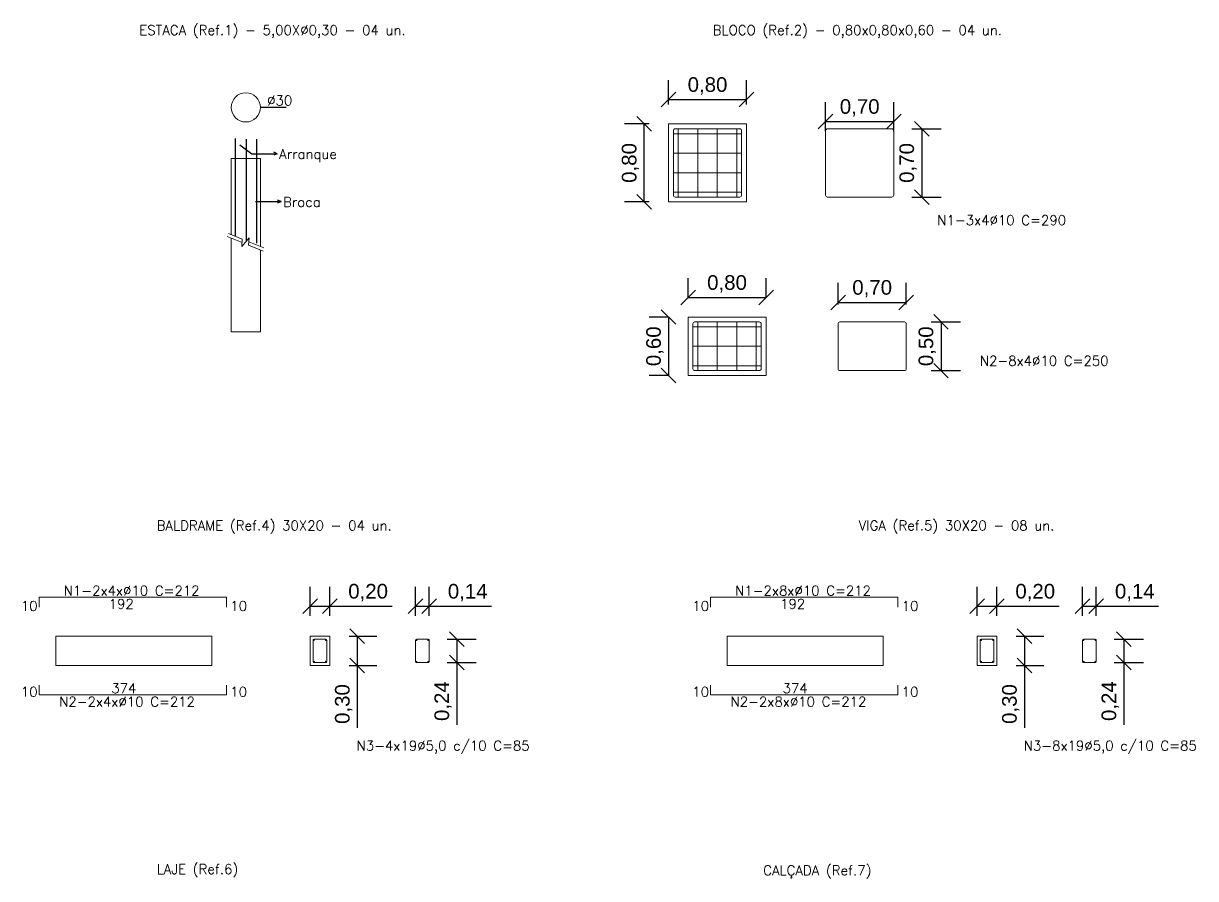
# Model space of a CAD drawing. Extents: x 0 to 7472, y -3979 to 0.
# Drawn here: x 7340.8 to 7352.82, y -3948.49 to -3939.72 of the extents above; entities that cross this region are included whole.
import ezdxf

# ---------------------------------------------------------------- set-up
doc = ezdxf.new("R2010")
doc.units = 0
doc.layers.get('Defpoints').update_dxf_attribs({"linetype": 'CONTINUOUS'})
doc.layers.add('035', color=5, linetype='CONTINUOUS')
doc.layers.add('Arquitetônico - Cotas', color=1, linetype='CONTINUOUS')
for name, color, linetype, lineweight in [('Arquitetônico - Alvenaria Alta', 251, 'CONTINUOUS', 13), ('Arquitetônico - Esquadrias', 1, 'CONTINUOUS', 9), ('Arquitetônico - Textos', 4, 'CONTINUOUS', 5), ('Estrutural - Fundações', 6, 'CONTINUOUS', 30)]:
    doc.layers.add(name, color=color, linetype=linetype, lineweight=lineweight)
doc.styles.add('ROMANS', font='romans.shx', dxfattribs={"height": 0.3})
doc.styles.get("Standard").update_dxf_attribs({"font": 'arial.ttf', "height": 0.15})
doc.dimstyles.get("Standard").update_dxf_attribs({"dimtxt": 0.1, "dimasz": 0.15, "dimexe": 0.2, "dimexo": 0.2, "dimgap": 0.05, "dimtad": 1, "dimzin": 0, "dimtxsty": 'STANDARD', "dimblk": 'OBLIQUE', "dimcen": 0.5, "dimclrd": 256, "dimclre": 256, "dimclrt": 256, "dimadec": 0, "dimazin": 0, "dimtfac": 1, "dimtmove": 0, "dimatfit": 3, "dimfxl": 1, "dimtolj": 1, "dimtzin": 0, "dimlwd": -1, "dimarcsym": 0})

# ---------------------------------------------------------------- blocks, each defined once
blk = doc.blocks.new('_Oblique')
at = {"layer": 'Arquitetônico - Esquadrias', "color": 0, "lineweight": -2}
blk.add_line((-0.5, -0.5), (0.5, 0.5), dxfattribs=at)
blk = doc.blocks.new('*D196')
at = {"layer": 'Arquitetônico - Cotas', "lineweight": -2, "transparency": 16777216}
for p, q in [((7347.618, -3942.535), (7347.618, -3942.335)), ((7348.418, -3942.535), (7348.418, -3942.335))]:
    blk.add_line(p, q, dxfattribs=at)
at = {"layer": 'Arquitetônico - Cotas', "transparency": 16777216}
blk.add_line((7347.618, -3942.535), (7348.418, -3942.535), dxfattribs=at)
at = {"layer": 'Defpoints', "color": 0, "linetype": 'Continuous', "lineweight": -2, "transparency": 16777216}
for p in [(7348.418, -3942.535), (7347.618, -3942.735), (7348.418, -3942.735)]:
    blk.add_point(p, dxfattribs=at)
at = {"layer": 'Arquitetônico - Cotas', "linetype": 'Continuous', "transparency": 16777216, "xscale": 0.15, "yscale": 0.15, "zscale": 0.15, "rotation": 180}
blk.add_blockref('_Oblique', (7347.618, -3942.535), dxfattribs=at)
at = {"layer": 'Arquitetônico - Cotas', "linetype": 'Continuous', "transparency": 16777216, "xscale": 0.15, "yscale": 0.15, "zscale": 0.15}
blk.add_blockref('_Oblique', (7348.418, -3942.535), dxfattribs=at)
at = {"layer": 'Arquitetônico - Cotas', "linetype": 'Continuous', "transparency": 16777216, "insert": (7348.018, -3942.395), "char_height": 0.15, "attachment_point": 5}
blk.add_mtext('\\A1;0,80', dxfattribs=at)
blk = doc.blocks.new('*D197')
at = {"layer": 'Arquitetônico - Cotas', "lineweight": -2, "transparency": 16777216}
for p, q in [((7347.418, -3942.735), (7347.218, -3942.735)), ((7347.418, -3943.335), (7347.218, -3943.335))]:
    blk.add_line(p, q, dxfattribs=at)
at = {"layer": 'Arquitetônico - Cotas', "transparency": 16777216}
blk.add_line((7347.418, -3942.735), (7347.418, -3943.335), dxfattribs=at)
at = {"layer": 'Defpoints', "color": 0, "linetype": 'Continuous', "lineweight": -2, "transparency": 16777216}
for p in [(7347.618, -3942.735), (7347.418, -3943.335), (7347.618, -3943.335)]:
    blk.add_point(p, dxfattribs=at)
at = {"layer": 'Arquitetônico - Cotas', "linetype": 'Continuous', "transparency": 16777216, "xscale": 0.15, "yscale": 0.15, "zscale": 0.15}
for p, rotation in [((7347.418, -3942.735), 90), ((7347.418, -3943.335), 270)]:
    blk.add_blockref('_Oblique', p, dxfattribs=dict(at, rotation=rotation))
at = {"layer": 'Arquitetônico - Cotas', "linetype": 'Continuous', "transparency": 16777216, "insert": (7347.278, -3943.035), "char_height": 0.15, "attachment_point": 5, "rotation": 90}
blk.add_mtext('\\A1;0,60', dxfattribs=at)
blk = doc.blocks.new('*D198')
at = {"layer": 'Arquitetônico - Cotas', "lineweight": -2, "transparency": 16777216}
for p, q in [((7349.028, -3940.83), (7349.028, -3940.53)), ((7349.728, -3940.83), (7349.728, -3940.53))]:
    blk.add_line(p, q, dxfattribs=at)
at = {"layer": 'Arquitetônico - Cotas', "transparency": 16777216}
blk.add_line((7349.028, -3940.73), (7349.728, -3940.73), dxfattribs=at)
at = {"layer": 'Defpoints', "color": 0, "linetype": 'Continuous', "lineweight": -2, "transparency": 16777216}
for p in [(7349.728, -3940.73), (7349.028, -3941.055), (7349.728, -3941.055)]:
    blk.add_point(p, dxfattribs=at)
at = {"layer": 'Arquitetônico - Cotas', "linetype": 'Continuous', "transparency": 16777216, "xscale": 0.15, "yscale": 0.15, "zscale": 0.15, "rotation": 180}
blk.add_blockref('_Oblique', (7349.028, -3940.73), dxfattribs=at)
at = {"layer": 'Arquitetônico - Cotas', "linetype": 'Continuous', "transparency": 16777216, "xscale": 0.15, "yscale": 0.15, "zscale": 0.15}
blk.add_blockref('_Oblique', (7349.728, -3940.73), dxfattribs=at)
at = {"layer": 'Arquitetônico - Cotas', "linetype": 'Continuous', "transparency": 16777216, "insert": (7349.378, -3940.59), "char_height": 0.15, "attachment_point": 5}
blk.add_mtext('\\A1;0,70', dxfattribs=at)
blk = doc.blocks.new('*D199')
at = {"layer": 'Arquitetônico - Cotas', "lineweight": -2, "transparency": 16777216}
for p, q in [((7349.914, -3940.805), (7350.214, -3940.805)), ((7349.914, -3941.505), (7350.214, -3941.505))]:
    blk.add_line(p, q, dxfattribs=at)
at = {"layer": 'Arquitetônico - Cotas', "transparency": 16777216}
blk.add_line((7350.014, -3940.805), (7350.014, -3941.505), dxfattribs=at)
at = {"layer": 'Defpoints', "color": 0, "linetype": 'Continuous', "lineweight": -2, "transparency": 16777216}
for p in [(7349.678, -3940.805), (7349.678, -3941.505), (7350.014, -3941.505)]:
    blk.add_point(p, dxfattribs=at)
at = {"layer": 'Arquitetônico - Cotas', "linetype": 'Continuous', "transparency": 16777216, "xscale": 0.15, "yscale": 0.15, "zscale": 0.15}
for p, rotation in [((7350.014, -3940.805), 90), ((7350.014, -3941.505), 270)]:
    blk.add_blockref('_Oblique', p, dxfattribs=dict(at, rotation=rotation))
at = {"layer": 'Arquitetônico - Cotas', "linetype": 'Continuous', "transparency": 16777216, "insert": (7349.874, -3941.155), "char_height": 0.15, "attachment_point": 5, "rotation": 90}
blk.add_mtext('\\A1;0,70', dxfattribs=at)
blk = doc.blocks.new('*D200')
at = {"layer": 'Arquitetônico - Cotas', "lineweight": -2, "transparency": 16777216}
for p, q in [((7349.156, -3942.605), (7349.156, -3942.385)), ((7349.856, -3942.605), (7349.856, -3942.385))]:
    blk.add_line(p, q, dxfattribs=at)
at = {"layer": 'Arquitetônico - Cotas', "transparency": 16777216}
blk.add_line((7349.156, -3942.585), (7349.856, -3942.585), dxfattribs=at)
at = {"layer": 'Defpoints', "color": 0, "linetype": 'Continuous', "lineweight": -2, "transparency": 16777216}
for p in [(7349.856, -3942.585), (7349.156, -3942.805), (7349.856, -3942.805)]:
    blk.add_point(p, dxfattribs=at)
at = {"layer": 'Arquitetônico - Cotas', "linetype": 'Continuous', "transparency": 16777216, "xscale": 0.15, "yscale": 0.15, "zscale": 0.15, "rotation": 180}
blk.add_blockref('_Oblique', (7349.156, -3942.585), dxfattribs=at)
at = {"layer": 'Arquitetônico - Cotas', "linetype": 'Continuous', "transparency": 16777216, "xscale": 0.15, "yscale": 0.15, "zscale": 0.15}
blk.add_blockref('_Oblique', (7349.856, -3942.585), dxfattribs=at)
at = {"layer": 'Arquitetônico - Cotas', "linetype": 'Continuous', "transparency": 16777216, "insert": (7349.506, -3942.445), "char_height": 0.15, "attachment_point": 5}
blk.add_mtext('\\A1;0,70', dxfattribs=at)
blk = doc.blocks.new('*D201')
at = {"layer": 'Arquitetônico - Cotas', "lineweight": -2, "transparency": 16777216}
for p, q in [((7350.112, -3942.785), (7350.412, -3942.785)), ((7350.112, -3943.285), (7350.412, -3943.285))]:
    blk.add_line(p, q, dxfattribs=at)
at = {"layer": 'Arquitetônico - Cotas', "transparency": 16777216}
blk.add_line((7350.212, -3942.785), (7350.212, -3943.285), dxfattribs=at)
at = {"layer": 'Defpoints', "color": 0, "linetype": 'Continuous', "lineweight": -2, "transparency": 16777216}
for p in [(7349.741, -3942.785), (7349.754, -3943.285), (7350.212, -3943.285)]:
    blk.add_point(p, dxfattribs=at)
at = {"layer": 'Arquitetônico - Cotas', "linetype": 'Continuous', "transparency": 16777216, "xscale": 0.15, "yscale": 0.15, "zscale": 0.15}
for p, rotation in [((7350.212, -3942.785), 90), ((7350.212, -3943.285), 270)]:
    blk.add_blockref('_Oblique', p, dxfattribs=dict(at, rotation=rotation))
at = {"layer": 'Arquitetônico - Cotas', "linetype": 'Continuous', "transparency": 16777216, "insert": (7350.071, -3943.035), "char_height": 0.15, "attachment_point": 5, "rotation": 90}
blk.add_mtext('\\A1;0,50', dxfattribs=at)
blk = doc.blocks.new('*D223')
at = {"layer": 'Arquitetônico - Cotas', "lineweight": -2, "transparency": 16777216}
for p, q in [((7347.218, -3940.755), (7346.968, -3940.755)), ((7347.218, -3941.555), (7346.968, -3941.555))]:
    blk.add_line(p, q, dxfattribs=at)
at = {"layer": 'Arquitetônico - Cotas', "transparency": 16777216}
blk.add_line((7347.168, -3941.555), (7347.168, -3940.755), dxfattribs=at)
at = {"layer": 'Defpoints', "color": 0, "lineweight": -2, "transparency": 16777216}
for p in [(7347.168, -3940.755), (7347.418, -3940.755), (7347.418, -3941.555)]:
    blk.add_point(p, dxfattribs=at)
at = {"layer": 'Arquitetônico - Cotas', "transparency": 16777216, "xscale": 0.15, "yscale": 0.15, "zscale": 0.15}
for p, rotation in [((7347.168, -3940.755), 90), ((7347.168, -3941.555), 270)]:
    blk.add_blockref('_Oblique', p, dxfattribs=dict(at, rotation=rotation))
at = {"layer": 'Arquitetônico - Cotas', "lineweight": -2, "transparency": 16777216, "insert": (7347.028, -3941.155), "char_height": 0.15, "attachment_point": 5, "rotation": 90}
blk.add_mtext('\\A1;0,80', dxfattribs=at)
blk = doc.blocks.new('*D224')
at = {"layer": 'Arquitetônico - Cotas', "lineweight": -2, "transparency": 16777216}
for p, q in [((7347.418, -3940.555), (7347.418, -3940.305)), ((7348.218, -3940.555), (7348.218, -3940.305))]:
    blk.add_line(p, q, dxfattribs=at)
at = {"layer": 'Arquitetônico - Cotas', "transparency": 16777216}
blk.add_line((7347.418, -3940.505), (7348.218, -3940.505), dxfattribs=at)
at = {"layer": 'Defpoints', "color": 0, "lineweight": -2, "transparency": 16777216}
for p in [(7348.218, -3940.505), (7347.418, -3940.755), (7348.218, -3940.755)]:
    blk.add_point(p, dxfattribs=at)
at = {"layer": 'Arquitetônico - Cotas', "transparency": 16777216, "xscale": 0.15, "yscale": 0.15, "zscale": 0.15, "rotation": 180}
blk.add_blockref('_Oblique', (7347.418, -3940.505), dxfattribs=at)
at = {"layer": 'Arquitetônico - Cotas', "transparency": 16777216, "xscale": 0.15, "yscale": 0.15, "zscale": 0.15}
blk.add_blockref('_Oblique', (7348.218, -3940.505), dxfattribs=at)
at = {"layer": 'Arquitetônico - Cotas', "lineweight": -2, "transparency": 16777216, "insert": (7347.818, -3940.365), "char_height": 0.15, "attachment_point": 5}
blk.add_mtext('\\A1;0,80', dxfattribs=at)
blk = doc.blocks.new('*D243')
at = {"layer": 'Arquitetônico - Cotas', "lineweight": -2, "transparency": 16777216}
for p, q in [((7343.744, -3945.801), (7343.744, -3945.501)), ((7343.944, -3945.801), (7343.944, -3945.501))]:
    blk.add_line(p, q, dxfattribs=at)
at = {"layer": 'Arquitetônico - Cotas', "transparency": 16777216}
for p, q in [((7343.744, -3945.701), (7343.944, -3945.701)), ((7343.944, -3945.701), (7344.583, -3945.701))]:
    blk.add_line(p, q, dxfattribs=at)
at = {"layer": 'Defpoints', "color": 0, "lineweight": -2, "transparency": 16777216}
for p in [(7343.944, -3945.701), (7343.744, -3946.009), (7343.944, -3946.009)]:
    blk.add_point(p, dxfattribs=at)
at = {"layer": 'Arquitetônico - Cotas', "transparency": 16777216, "xscale": 0.15, "yscale": 0.15, "zscale": 0.15, "rotation": 180}
blk.add_blockref('_Oblique', (7343.744, -3945.701), dxfattribs=at)
at = {"layer": 'Arquitetônico - Cotas', "transparency": 16777216, "xscale": 0.15, "yscale": 0.15, "zscale": 0.15}
blk.add_blockref('_Oblique', (7343.944, -3945.701), dxfattribs=at)
at = {"layer": 'Arquitetônico - Cotas', "lineweight": -2, "transparency": 16777216, "insert": (7344.338, -3945.561), "char_height": 0.15, "attachment_point": 5}
blk.add_mtext('\\A1;0,20', dxfattribs=at)
blk = doc.blocks.new('*D244')
at = {"layer": 'Arquitetônico - Cotas', "lineweight": -2, "transparency": 16777216}
for p, q in [((7344.144, -3946.009), (7344.427, -3946.009)), ((7344.144, -3946.309), (7344.427, -3946.309))]:
    blk.add_line(p, q, dxfattribs=at)
at = {"layer": 'Arquitetônico - Cotas', "transparency": 16777216}
for p, q in [((7344.227, -3946.009), (7344.227, -3946.309)), ((7344.227, -3946.309), (7344.227, -3946.948))]:
    blk.add_line(p, q, dxfattribs=at)
at = {"layer": 'Defpoints', "color": 0, "lineweight": -2, "transparency": 16777216}
for p in [(7343.944, -3946.009), (7343.944, -3946.309), (7344.227, -3946.309)]:
    blk.add_point(p, dxfattribs=at)
at = {"layer": 'Arquitetônico - Cotas', "transparency": 16777216, "xscale": 0.15, "yscale": 0.15, "zscale": 0.15}
for p, rotation in [((7344.227, -3946.009), 90), ((7344.227, -3946.309), 270)]:
    blk.add_blockref('_Oblique', p, dxfattribs=dict(at, rotation=rotation))
at = {"layer": 'Arquitetônico - Cotas', "lineweight": -2, "transparency": 16777216, "insert": (7344.087, -3946.704), "char_height": 0.15, "attachment_point": 5, "rotation": 90}
blk.add_mtext('\\A1;0,30', dxfattribs=at)
blk = doc.blocks.new('*D245')
at = {"layer": 'Arquitetônico - Cotas', "lineweight": -2, "transparency": 16777216}
for p, q in [((7344.824, -3945.801), (7344.824, -3945.501)), ((7344.964, -3945.801), (7344.964, -3945.501))]:
    blk.add_line(p, q, dxfattribs=at)
at = {"layer": 'Arquitetônico - Cotas', "transparency": 16777216}
for p, q in [((7344.824, -3945.701), (7344.964, -3945.701)), ((7344.964, -3945.701), (7345.603, -3945.701))]:
    blk.add_line(p, q, dxfattribs=at)
at = {"layer": 'Defpoints', "color": 0, "lineweight": -2, "transparency": 16777216}
for p in [(7344.964, -3945.701), (7344.824, -3946.101), (7344.964, -3946.101)]:
    blk.add_point(p, dxfattribs=at)
at = {"layer": 'Arquitetônico - Cotas', "transparency": 16777216, "xscale": 0.15, "yscale": 0.15, "zscale": 0.15, "rotation": 180}
blk.add_blockref('_Oblique', (7344.824, -3945.701), dxfattribs=at)
at = {"layer": 'Arquitetônico - Cotas', "transparency": 16777216, "xscale": 0.15, "yscale": 0.15, "zscale": 0.15}
blk.add_blockref('_Oblique', (7344.964, -3945.701), dxfattribs=at)
at = {"layer": 'Arquitetônico - Cotas', "lineweight": -2, "transparency": 16777216, "insert": (7345.359, -3945.561), "char_height": 0.15, "attachment_point": 5}
blk.add_mtext('\\A1;0,14', dxfattribs=at)
blk = doc.blocks.new('*D246')
at = {"layer": 'Arquitetônico - Cotas', "lineweight": -2, "transparency": 16777216}
for p, q in [((7345.147, -3946.039), (7345.447, -3946.039)), ((7345.147, -3946.279), (7345.447, -3946.279))]:
    blk.add_line(p, q, dxfattribs=at)
at = {"layer": 'Arquitetônico - Cotas', "transparency": 16777216}
for p, q in [((7345.247, -3946.039), (7345.247, -3946.279)), ((7345.247, -3946.279), (7345.247, -3946.918))]:
    blk.add_line(p, q, dxfattribs=at)
at = {"layer": 'Defpoints', "color": 0, "lineweight": -2, "transparency": 16777216}
for p in [(7344.834, -3946.039), (7344.894, -3946.279), (7345.247, -3946.279)]:
    blk.add_point(p, dxfattribs=at)
at = {"layer": 'Arquitetônico - Cotas', "transparency": 16777216, "xscale": 0.15, "yscale": 0.15, "zscale": 0.15}
for p, rotation in [((7345.247, -3946.039), 90), ((7345.247, -3946.279), 270)]:
    blk.add_blockref('_Oblique', p, dxfattribs=dict(at, rotation=rotation))
at = {"layer": 'Arquitetônico - Cotas', "lineweight": -2, "transparency": 16777216, "insert": (7345.107, -3946.674), "char_height": 0.15, "attachment_point": 5, "rotation": 90}
blk.add_mtext('\\A1;0,24', dxfattribs=at)
blk = doc.blocks.new('*D228')
at = {"layer": 'Arquitetônico - Cotas', "lineweight": -2, "transparency": 16777216}
for p, q in [((7350.584, -3945.801), (7350.584, -3945.501)), ((7350.784, -3945.801), (7350.784, -3945.501))]:
    blk.add_line(p, q, dxfattribs=at)
at = {"layer": 'Arquitetônico - Cotas', "transparency": 16777216}
for p, q in [((7350.584, -3945.701), (7350.784, -3945.701)), ((7350.784, -3945.701), (7351.423, -3945.701))]:
    blk.add_line(p, q, dxfattribs=at)
at = {"layer": 'Defpoints', "color": 0, "lineweight": -2, "transparency": 16777216}
for p in [(7350.784, -3945.701), (7350.584, -3946.009), (7350.784, -3946.009)]:
    blk.add_point(p, dxfattribs=at)
at = {"layer": 'Arquitetônico - Cotas', "transparency": 16777216, "xscale": 0.15, "yscale": 0.15, "zscale": 0.15, "rotation": 180}
blk.add_blockref('_Oblique', (7350.584, -3945.701), dxfattribs=at)
at = {"layer": 'Arquitetônico - Cotas', "transparency": 16777216, "xscale": 0.15, "yscale": 0.15, "zscale": 0.15}
blk.add_blockref('_Oblique', (7350.784, -3945.701), dxfattribs=at)
at = {"layer": 'Arquitetônico - Cotas', "lineweight": -2, "transparency": 16777216, "insert": (7351.178, -3945.561), "char_height": 0.15, "attachment_point": 5}
blk.add_mtext('\\A1;0,20', dxfattribs=at)
blk = doc.blocks.new('*D229')
at = {"layer": 'Arquitetônico - Cotas', "lineweight": -2, "transparency": 16777216}
for p, q in [((7350.984, -3946.009), (7351.267, -3946.009)), ((7350.984, -3946.309), (7351.267, -3946.309))]:
    blk.add_line(p, q, dxfattribs=at)
at = {"layer": 'Arquitetônico - Cotas', "transparency": 16777216}
for p, q in [((7351.067, -3946.009), (7351.067, -3946.309)), ((7351.067, -3946.309), (7351.067, -3946.948))]:
    blk.add_line(p, q, dxfattribs=at)
at = {"layer": 'Defpoints', "color": 0, "lineweight": -2, "transparency": 16777216}
for p in [(7350.784, -3946.009), (7350.784, -3946.309), (7351.067, -3946.309)]:
    blk.add_point(p, dxfattribs=at)
at = {"layer": 'Arquitetônico - Cotas', "transparency": 16777216, "xscale": 0.15, "yscale": 0.15, "zscale": 0.15}
for p, rotation in [((7351.067, -3946.009), 90), ((7351.067, -3946.309), 270)]:
    blk.add_blockref('_Oblique', p, dxfattribs=dict(at, rotation=rotation))
at = {"layer": 'Arquitetônico - Cotas', "lineweight": -2, "transparency": 16777216, "insert": (7350.927, -3946.704), "char_height": 0.15, "attachment_point": 5, "rotation": 90}
blk.add_mtext('\\A1;0,30', dxfattribs=at)
blk = doc.blocks.new('*D230')
at = {"layer": 'Arquitetônico - Cotas', "lineweight": -2, "transparency": 16777216}
for p, q in [((7351.664, -3945.801), (7351.664, -3945.501)), ((7351.804, -3945.801), (7351.804, -3945.501))]:
    blk.add_line(p, q, dxfattribs=at)
at = {"layer": 'Arquitetônico - Cotas', "transparency": 16777216}
for p, q in [((7351.664, -3945.701), (7351.804, -3945.701)), ((7351.804, -3945.701), (7352.443, -3945.701))]:
    blk.add_line(p, q, dxfattribs=at)
at = {"layer": 'Defpoints', "color": 0, "lineweight": -2, "transparency": 16777216}
for p in [(7351.804, -3945.701), (7351.664, -3946.101), (7351.804, -3946.101)]:
    blk.add_point(p, dxfattribs=at)
at = {"layer": 'Arquitetônico - Cotas', "transparency": 16777216, "xscale": 0.15, "yscale": 0.15, "zscale": 0.15, "rotation": 180}
blk.add_blockref('_Oblique', (7351.664, -3945.701), dxfattribs=at)
at = {"layer": 'Arquitetônico - Cotas', "transparency": 16777216, "xscale": 0.15, "yscale": 0.15, "zscale": 0.15}
blk.add_blockref('_Oblique', (7351.804, -3945.701), dxfattribs=at)
at = {"layer": 'Arquitetônico - Cotas', "lineweight": -2, "transparency": 16777216, "insert": (7352.199, -3945.561), "char_height": 0.15, "attachment_point": 5}
blk.add_mtext('\\A1;0,14', dxfattribs=at)
blk = doc.blocks.new('*D231')
at = {"layer": 'Arquitetônico - Cotas', "lineweight": -2, "transparency": 16777216}
for p, q in [((7351.987, -3946.039), (7352.287, -3946.039)), ((7351.987, -3946.279), (7352.287, -3946.279))]:
    blk.add_line(p, q, dxfattribs=at)
at = {"layer": 'Arquitetônico - Cotas', "transparency": 16777216}
for p, q in [((7352.087, -3946.039), (7352.087, -3946.279)), ((7352.087, -3946.279), (7352.087, -3946.918))]:
    blk.add_line(p, q, dxfattribs=at)
at = {"layer": 'Defpoints', "color": 0, "lineweight": -2, "transparency": 16777216}
for p in [(7351.674, -3946.039), (7351.734, -3946.279), (7352.087, -3946.279)]:
    blk.add_point(p, dxfattribs=at)
at = {"layer": 'Arquitetônico - Cotas', "transparency": 16777216, "xscale": 0.15, "yscale": 0.15, "zscale": 0.15}
for p, rotation in [((7352.087, -3946.039), 90), ((7352.087, -3946.279), 270)]:
    blk.add_blockref('_Oblique', p, dxfattribs=dict(at, rotation=rotation))
at = {"layer": 'Arquitetônico - Cotas', "lineweight": -2, "transparency": 16777216, "insert": (7351.947, -3946.674), "char_height": 0.15, "attachment_point": 5, "rotation": 90}
blk.add_mtext('\\A1;0,24', dxfattribs=at)

msp = doc.modelspace()

# ---------------------------------------------------------------- linework, layer by layer
at = {"layer": 'Arquitetônico - Alvenaria Alta', "linetype": 'Continuous'}
for p, q in [((7347.418, -3940.755), (7348.218, -3940.755)), ((7347.418, -3940.755), (7347.418, -3941.555)), ((7348.218, -3940.755), (7348.218, -3941.555)), ((7342.934, -3941.111), (7343.234, -3941.111)), ((7342.934, -3941.111), (7342.934, -3941.891)), ((7343.234, -3941.111), (7343.234, -3942.013)), ((7347.418, -3941.555), (7348.218, -3941.555)), ((7342.905, -3941.879), (7343.046, -3941.937)), ((7342.894, -3941.91), (7343.045, -3941.972)), ((7342.934, -3941.927), (7342.934, -3942.887)), ((7343.043, -3942.011), (7343.117, -3941.923)), ((7343.046, -3941.937), (7343.043, -3942.011)), ((7343.117, -3941.923), (7343.112, -3941.999)), ((7343.112, -3941.999), (7343.263, -3942.06)), ((7343.114, -3941.964), (7343.267, -3942.026)), ((7343.234, -3942.049), (7343.234, -3942.887)), ((7347.618, -3942.735), (7348.418, -3942.735)), ((7347.618, -3942.735), (7347.618, -3943.335)), ((7348.418, -3943.335), (7348.418, -3942.735)), ((7342.934, -3942.887), (7343.234, -3942.887)), ((7347.618, -3943.335), (7348.418, -3943.335))]:
    msp.add_line(p, q, dxfattribs=at)
at = {"layer": 'Arquitetônico - Alvenaria Alta', "color": 6, "linetype": 'Continuous'}
for p, q in [((7347.468, -3940.825), (7347.468, -3941.485)), ((7348.168, -3940.855), (7347.468, -3940.855)), ((7347.488, -3940.805), (7348.148, -3940.805)), ((7347.518, -3940.805), (7347.518, -3941.505)), ((7347.718, -3940.805), (7347.718, -3941.505)), ((7347.918, -3940.805), (7347.918, -3941.505)), ((7348.118, -3940.805), (7348.118, -3941.505)), ((7348.168, -3941.485), (7348.168, -3940.825)), ((7349.028, -3940.825), (7349.028, -3941.485)), ((7349.048, -3940.805), (7349.708, -3940.805)), ((7349.728, -3941.485), (7349.728, -3940.825)), ((7348.168, -3941.055), (7347.468, -3941.055)), ((7348.168, -3941.255), (7347.468, -3941.255)), ((7348.168, -3941.455), (7347.468, -3941.455)), ((7347.488, -3941.505), (7348.148, -3941.505)), ((7349.048, -3941.505), (7349.708, -3941.505)), ((7347.668, -3942.805), (7347.668, -3943.265)), ((7347.668, -3942.835), (7348.368, -3942.835)), ((7347.688, -3942.785), (7348.348, -3942.785)), ((7347.718, -3942.785), (7347.718, -3943.285)), ((7347.918, -3942.785), (7347.918, -3943.285)), ((7348.118, -3942.785), (7348.118, -3943.285)), ((7348.318, -3942.785), (7348.318, -3943.285)), ((7348.368, -3942.805), (7348.368, -3943.265)), ((7349.156, -3942.805), (7349.156, -3943.265)), ((7349.176, -3942.785), (7349.836, -3942.785)), ((7349.856, -3942.805), (7349.856, -3943.265)), ((7347.668, -3943.035), (7348.368, -3943.035)), ((7347.668, -3943.235), (7348.368, -3943.235)), ((7347.688, -3943.285), (7348.348, -3943.285)), ((7349.176, -3943.285), (7349.836, -3943.285))]:
    msp.add_line(p, q, dxfattribs=at)
at = {"layer": 'Arquitetônico - Alvenaria Alta', "linetype": 'Continuous'}
msp.add_circle((7343.084, -3940.585), 0.15, dxfattribs=at)
at = {"layer": 'Arquitetônico - Alvenaria Alta', "color": 6, "linetype": 'Continuous'}
for centre, start, end in [((7347.488, -3940.825), 90, 180), ((7348.148, -3940.825), 0, 90), ((7349.048, -3940.825), 90, 180), ((7349.708, -3940.825), 0, 90), ((7347.488, -3941.485), 180, 270), ((7348.148, -3941.485), 270, 0), ((7349.048, -3941.485), 180, 270), ((7349.708, -3941.485), 270, 0), ((7347.688, -3942.805), 90, 180), ((7348.348, -3942.805), 0, 90), ((7349.176, -3942.805), 90, 180), ((7349.836, -3942.805), 0, 90), ((7347.688, -3943.265), 180, 270), ((7348.348, -3943.265), 270, 0), ((7349.176, -3943.265), 180, 270), ((7349.836, -3943.265), 270, 0)]:
    msp.add_arc(centre, 0.02, start, end, dxfattribs=at)
at = {"layer": 'Arquitetônico - Cotas'}
for p, q in [((7343.234, -3940.584), (7343.497, -3940.584)), ((7343.024, -3940.969), (7343.144, -3941.06)), ((7343.144, -3941.06), (7343.405, -3941.06)), ((7343.405, -3941.06), (7343.37, -3941.045)), ((7343.405, -3941.06), (7343.37, -3941.074)), ((7343.184, -3941.552), (7343.445, -3941.552)), ((7343.445, -3941.552), (7343.41, -3941.537)), ((7343.445, -3941.552), (7343.41, -3941.566))]:
    msp.add_line(p, q, dxfattribs=at)
at = {"layer": 'Arquitetônico - Textos', "color": 6}
for p, q in [((7340.966, -3945.709), (7340.966, -3945.609)), ((7340.966, -3945.609), (7342.886, -3945.609)), ((7342.886, -3945.709), (7342.886, -3945.609)), ((7347.849, -3945.709), (7347.849, -3945.609)), ((7347.849, -3945.609), (7349.769, -3945.609)), ((7349.769, -3945.709), (7349.769, -3945.609)), ((7343.774, -3946.269), (7343.774, -3946.049)), ((7343.784, -3946.039), (7343.904, -3946.039)), ((7343.914, -3946.049), (7343.914, -3946.269)), ((7344.824, -3946.269), (7344.824, -3946.049)), ((7344.834, -3946.039), (7344.954, -3946.039)), ((7344.964, -3946.049), (7344.964, -3946.269)), ((7350.614, -3946.269), (7350.614, -3946.049)), ((7350.624, -3946.039), (7350.744, -3946.039)), ((7350.754, -3946.049), (7350.754, -3946.269)), ((7351.664, -3946.269), (7351.664, -3946.049)), ((7351.674, -3946.039), (7351.794, -3946.039)), ((7351.804, -3946.049), (7351.804, -3946.269)), ((7343.904, -3946.279), (7343.784, -3946.279)), ((7344.954, -3946.279), (7344.834, -3946.279)), ((7350.744, -3946.279), (7350.624, -3946.279)), ((7351.794, -3946.279), (7351.674, -3946.279)), ((7340.966, -3946.509), (7340.966, -3946.609)), ((7342.886, -3946.509), (7342.886, -3946.609)), ((7347.849, -3946.509), (7347.849, -3946.609)), ((7349.769, -3946.509), (7349.769, -3946.609)), ((7340.966, -3946.609), (7342.886, -3946.609)), ((7347.849, -3946.609), (7349.769, -3946.609))]:
    msp.add_line(p, q, dxfattribs=at)
at = {"layer": 'Arquitetônico - Textos', "color": 62}
for p, q in [((7341.136, -3946.009), (7342.736, -3946.009)), ((7341.136, -3946.009), (7341.136, -3946.309)), ((7342.736, -3946.009), (7342.736, -3946.309)), ((7343.744, -3946.009), (7343.944, -3946.009)), ((7343.744, -3946.309), (7343.744, -3946.009)), ((7343.944, -3946.009), (7343.944, -3946.309)), ((7348.019, -3946.009), (7349.619, -3946.009)), ((7348.019, -3946.009), (7348.019, -3946.309)), ((7349.619, -3946.009), (7349.619, -3946.309)), ((7350.584, -3946.009), (7350.784, -3946.009)), ((7350.584, -3946.309), (7350.584, -3946.009)), ((7350.784, -3946.009), (7350.784, -3946.309)), ((7341.136, -3946.309), (7342.736, -3946.309)), ((7343.944, -3946.309), (7343.744, -3946.309)), ((7348.019, -3946.309), (7349.619, -3946.309)), ((7350.784, -3946.309), (7350.584, -3946.309))]:
    msp.add_line(p, q, dxfattribs=at)
at = {"layer": 'Arquitetônico - Textos', "color": 6}
for centre in [(7343.781, -3946.047), (7343.906, -3946.047), (7344.832, -3946.047), (7344.956, -3946.047), (7350.621, -3946.047), (7350.746, -3946.047), (7351.672, -3946.047), (7351.796, -3946.047), (7343.781, -3946.272), (7343.906, -3946.272), (7344.832, -3946.272), (7344.956, -3946.272), (7350.621, -3946.272), (7350.746, -3946.272), (7351.672, -3946.272), (7351.796, -3946.272)]:
    msp.add_circle(centre, 0.00625, dxfattribs=at)
for centre, start, end in [((7343.784, -3946.049), 90, 180), ((7343.904, -3946.049), 0, 90), ((7344.834, -3946.049), 90, 180), ((7344.954, -3946.049), 0, 90), ((7350.624, -3946.049), 90, 180), ((7350.744, -3946.049), 0, 90), ((7351.674, -3946.049), 90, 180), ((7351.794, -3946.049), 0, 90), ((7343.784, -3946.269), 180, 270), ((7343.904, -3946.269), 270, 0), ((7344.834, -3946.269), 180, 270), ((7344.954, -3946.269), 270, 0), ((7350.624, -3946.269), 180, 270), ((7350.744, -3946.269), 270, 0), ((7351.674, -3946.269), 180, 270), ((7351.794, -3946.269), 270, 0)]:
    msp.add_arc(centre, 0.01, start, end, dxfattribs=at)
at = {"layer": 'Estrutural - Fundações', "color": 6}
for p, q in [((7342.974, -3940.906), (7342.974, -3941.907)), ((7343.086, -3940.911), (7343.086, -3941.96)), ((7343.194, -3940.911), (7343.194, -3941.976))]:
    msp.add_line(p, q, dxfattribs=at)

# ---------------------------------------------------------------- texts
at = {"layer": '035', "color": 2, "char_height": 0.1, "width": 6.19336, "attachment_point": 1, "style": 'ROMANS'}
for s, insert in [('ESTACA (Ref.1) - 5,00X%%C0,30 - 04 un. ', (7341.992, -3939.743)), ('BLOCO (Ref.2) - 0,80x0,80x0,60 - 04 un.', (7347.871, -3939.743))]:
    msp.add_mtext(s, dxfattribs=dict(at, insert=insert))
at = {"layer": '035', "color": 0, "char_height": 0.1, "width": 6.19336, "attachment_point": 1, "style": 'ROMANS'}
for s, insert in [('N1-3x4%%C10 C=290', (7350.174, -3941.692)), ('N2-8x4%%C10 C=250', (7350.61, -3943.134)), ('BALDRAME (Ref.4) 30X20 - 04 un.', (7342.171, -3944.823)), ('VIGA (Ref.5) 30X20 - 08 un.', (7349.369, -3944.823)), ('N1-2x4x%%C10 C=212', (7341.217, -3945.491)), ('N1-2x8x%%C10 C=212', (7348.101, -3945.491)), ('10', (7340.778, -3945.648)), ('192', (7341.678, -3945.627)), ('10', (7342.925, -3945.648)), ('10', (7347.662, -3945.648)), ('192', (7348.562, -3945.627)), ('10', (7349.809, -3945.648)), ('10', (7340.778, -3946.528)), ('374', (7341.705, -3946.492)), ('10', (7342.925, -3946.528)), ('10', (7347.662, -3946.528)), ('374', (7348.588, -3946.492)), ('10', (7349.809, -3946.528)), ('N2-2x4x%%C10 C=212', (7341.17, -3946.63)), ('N2-2x8x%%C10 C=212', (7348.054, -3946.63)), ('N3-4x19%%C5,0 c/10 C=85', (7344.22, -3947.081)), ('N3-8x19%%C5,0 c/10 C=85', (7351.06, -3947.081)), ('LAJE (Ref.6) ', (7342.171, -3948.347)), ('CALÇADA (Ref.7) ', (7348.389, -3948.36))]:
    msp.add_mtext(s, dxfattribs=dict(at, insert=insert))
at = {"layer": 'Arquitetônico - Cotas', "char_height": 0.1, "width": 6.19336, "attachment_point": 1, "style": 'ROMANS'}
for s, insert in [('%%C30 ', (7343.303, -3940.465)), ('Arranque ', (7343.426, -3941.014)), ('Broca ', (7343.466, -3941.506))]:
    msp.add_mtext(s, dxfattribs=dict(at, insert=insert))

# ---------------------------------------------------------------- dimensions: what is measured, and where the dimension line sits
at = {"layer": 'Arquitetônico - Cotas', "lineweight": -2}
for base, p1, p2, picture, middle in [((7348.218, -3940.505), (7347.418, -3940.755), (7348.218, -3940.755), '*D224', (7347.818, -3940.365)), ((7343.944, -3945.701), (7343.744, -3946.009), (7343.944, -3946.009), '*D243', (7344.338, -3945.561)), ((7344.964, -3945.701), (7344.824, -3946.101), (7344.964, -3946.101), '*D245', (7345.359, -3945.561)), ((7350.784, -3945.701), (7350.584, -3946.009), (7350.784, -3946.009), '*D228', (7351.178, -3945.561)), ((7351.804, -3945.701), (7351.664, -3946.101), (7351.804, -3946.101), '*D230', (7352.199, -3945.561))]:
    dim = msp.add_linear_dim(base=base, p1=p1, p2=p2, dimstyle='STANDARD', dxfattribs=at)
    dim.commit()
    dim.dimension.update_dxf_attribs({"geometry": picture, "text_midpoint": middle})
at = {"layer": 'Arquitetônico - Cotas', "linetype": 'Continuous'}
for base, p1, p2, picture, middle in [((7349.728, -3940.73), (7349.028, -3941.055), (7349.728, -3941.055), '*D198', (7349.378, -3940.59)), ((7348.418, -3942.535), (7347.618, -3942.735), (7348.418, -3942.735), '*D196', (7348.018, -3942.395)), ((7349.856, -3942.585), (7349.156, -3942.805), (7349.856, -3942.805), '*D200', (7349.506, -3942.445))]:
    dim = msp.add_linear_dim(base=base, p1=p1, p2=p2, dimstyle='STANDARD', dxfattribs=at)
    dim.commit()
    dim.dimension.update_dxf_attribs({"geometry": picture, "text_midpoint": middle})
at = {"layer": 'Arquitetônico - Cotas', "lineweight": -2}
for base, p1, p2, picture, middle in [((7347.168, -3940.755), (7347.418, -3941.555), (7347.418, -3940.755), '*D223', (7347.028, -3941.155)), ((7344.227, -3946.309), (7343.944, -3946.009), (7343.944, -3946.309), '*D244', (7344.087, -3946.704)), ((7345.247, -3946.279), (7344.834, -3946.039), (7344.894, -3946.279), '*D246', (7345.107, -3946.674)), ((7351.067, -3946.309), (7350.784, -3946.009), (7350.784, -3946.309), '*D229', (7350.927, -3946.704)), ((7352.087, -3946.279), (7351.674, -3946.039), (7351.734, -3946.279), '*D231', (7351.947, -3946.674))]:
    dim = msp.add_linear_dim(base=base, p1=p1, p2=p2, angle=90, dimstyle='STANDARD', dxfattribs=at)
    dim.commit()
    dim.dimension.update_dxf_attribs({"geometry": picture, "text_midpoint": middle})
at = {"layer": 'Arquitetônico - Cotas', "linetype": 'Continuous'}
dim = msp.add_linear_dim(base=(7350.014, -3941.505), p1=(7349.678, -3940.805), p2=(7349.678, -3941.505), angle=90, dimstyle='STANDARD', dxfattribs=at)
dim.commit()
dim.dimension.update_dxf_attribs({"geometry": '*D199', "text_midpoint": (7350.014, -3941.155), "dimtype": 160})
for base, p1, p2, picture, middle in [((7347.418, -3943.335), (7347.618, -3942.735), (7347.618, -3943.335), '*D197', (7347.278, -3943.035)), ((7350.212, -3943.285), (7349.741, -3942.785), (7349.754, -3943.285), '*D201', (7350.071, -3943.035))]:
    dim = msp.add_linear_dim(base=base, p1=p1, p2=p2, angle=90, dimstyle='STANDARD', dxfattribs=at)
    dim.commit()
    dim.dimension.update_dxf_attribs({"geometry": picture, "text_midpoint": middle})

doc.saveas('drawing.dxf')
